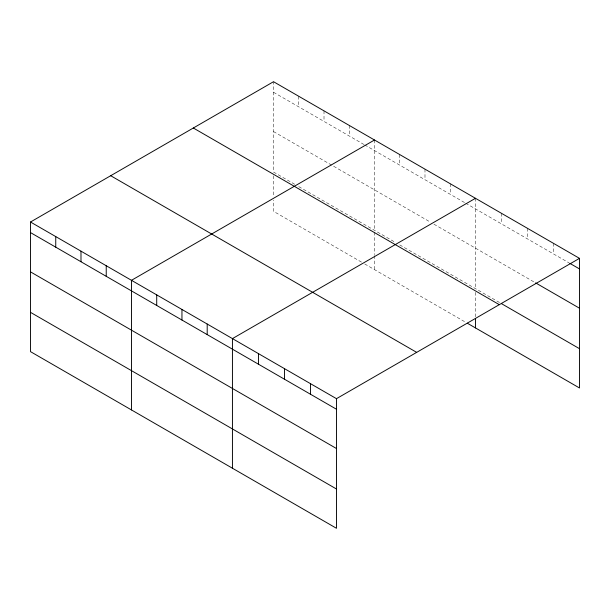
<?xml version="1.0" encoding="UTF-8"?>
<svg xmlns="http://www.w3.org/2000/svg" width="610" height="610" viewBox="0 0 610 610"><rect width="100%" height="100%" fill="white"/><g stroke="black" fill="none" stroke-linecap="round" stroke-linejoin="round"><path stroke-width="0.46" stroke-dasharray="3.05 2.29" d="M273.524 92.278L363.911 144.463M364.727 144.936L464.881 202.756M465.697 203.229L568.932 262.834M273.524 131.562L430.683 222.299M433.939 224.183L534.802 282.407M294.699 184.266L273.524 172.043L273.524 81.709M298.77 186.614L395.669 242.559M399.741 244.915L501.473 303.65M361.471 262.102L273.524 211.327L273.524 200.103M364.727 263.985L465.697 322.278M553.491 243.344L553.491 253.912M527.482 228.331L527.482 238.899M501.473 213.317L501.473 223.885M475.472 198.296L475.472 288.629M475.472 292.373L475.472 317.627M450.226 183.724L450.226 194.293M424.987 169.153L424.987 179.721M399.741 154.582L399.741 165.15M374.502 140.003L374.502 230.336M374.502 232.212L374.502 254.66M374.502 255.59L374.502 269.628M349.255 125.431L349.255 136M324.009 110.86L324.009 121.428M298.77 96.281L298.77 106.849M273.524 175.787L273.524 196.359"/><path stroke-width="0.91" d="M30.5 222.017L336.476 398.673L336.476 528.29L30.5 351.642L30.5 222.017L273.524 81.709L579.5 258.358L579.5 387.983L467.329 323.216M374.502 140.003L131.47 280.318L131.47 409.935M475.472 198.296L232.44 338.611L232.44 468.228M336.476 398.673L579.5 258.358M569.748 263.299L579.5 268.934M535.611 282.88L579.5 308.218M501.473 303.65L579.5 348.691M193.332 128.008L499.3 304.664M110.7 175.718L416.668 352.366M30.5 232.593L336.476 409.241M30.5 271.877L336.476 448.525M30.5 312.35L336.476 489.007M475.472 318.565L475.472 327.921M310.467 383.659L310.467 394.228M284.458 368.638L284.458 379.214M258.449 353.625L258.449 364.193M207.202 324.04L207.202 334.608M181.955 309.461L181.955 320.029M156.717 294.889L156.717 305.457M106.231 265.739L106.231 276.307M80.985 251.167L80.985 261.736M55.746 236.596L55.746 247.164"/></g></svg>
